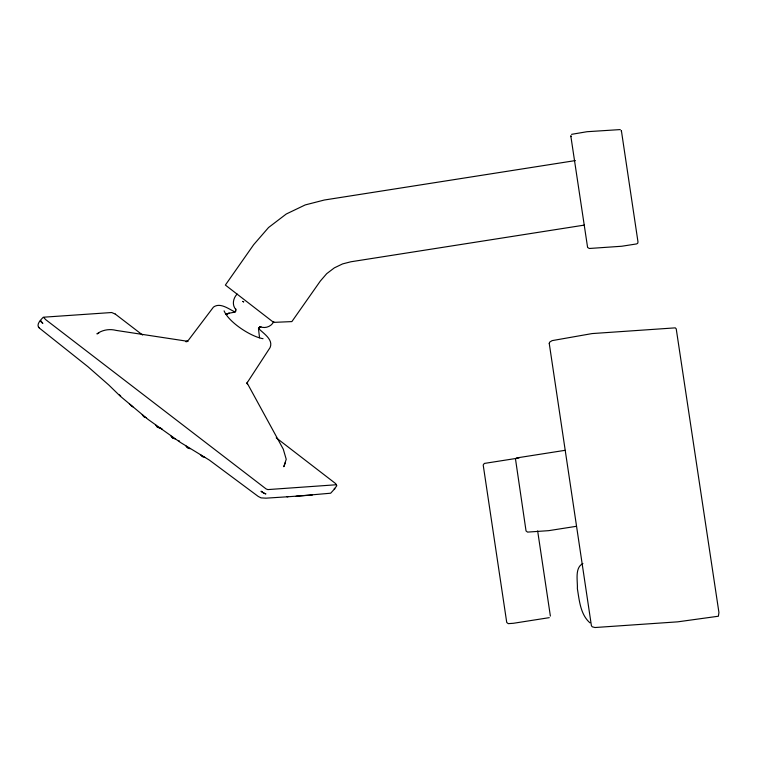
<?xml version="1.0" encoding="UTF-8"?>
<svg xmlns="http://www.w3.org/2000/svg" width="757" height="757" viewBox="0 0 757 757"><rect width="100%" height="100%" fill="white"/><g stroke="black" fill="none" stroke-linecap="round" stroke-linejoin="round"><path stroke-width="1.14" d="M247.397 384.007L247.425 382.361L270.088 347.577C273.618 339.401 263.171 333.335 258.421 328.301M200.406 454.626L202.431 456.556L204.712 457.285M185.881 445.911L187.518 447.68L190.111 448.75M155.857 425.226L157.324 427.062L159.935 428.292M170.921 436.07L172.804 438.076L175.122 438.975M259.547 337.764L258.515 329.106L258.79 327.895L258.601 328.406L260.313 326.778L259.708 326.977L260.966 326.778L259.916 326.674C265.111 328.86 271.347 326.664 273.807 321.517M142.259 414.637L144 416.747L146.224 417.713M224.081 310.843C228.803 322.331 250.86 336.666 263.048 338.701M131.699 406.13L130.904 405.373M334.585 488.918L330.667 493.214L296.091 496.223M237.14 294.057C233.061 298.23 231.746 305.156 235.976 309.67M334.603 488.927L334.31 488.303A4.627 0.88 35 0 1 334.339 489.164L336.818 485.691L335.701 483.647L276.229 437.82M336.439 484.745L267.827 489.59L266.095 488.927L45.723 319.662L43.745 317.533M571.554 134.339L587.053 131.709L620.276 129.579M226.911 313.833L225.529 314.382L227.753 314.24M143.234 416L144.634 417.069M98.77 333.25L96.905 333.865C102.375 329.872 109.5 328.652 116.143 330.402L187.679 341.312M228.434 313.332L234.727 312.139L234.121 312.338L235.843 310.72L235.645 311.231L235.682 308.742M226.078 314.108L229.21 313.086M582.918 563.558C574.468 567.674 577.799 581.007 577.364 588.605C579.304 600.386 580.411 614.514 589.949 622.841M575.367 160.579L324.327 200.018L305.213 204.929L286.26 214.013L268.555 227.516L253.699 244.653L225.378 285.067L273.618 322.378L291.871 321.593L320.325 281.055L326.683 273.693L334.329 267.874L342.59 263.909L350.926 261.771L584.451 225.084M565.091 450.32L516.473 457.957L515.498 459.035L526.039 530.941L527.553 532.105L548.683 530.657L576.465 526.295M519.018 457.985L484.31 463.435L483.203 465.016L506.736 622.472L508.259 623.645L513.407 623.285L549.27 617.655M312.319 495.04L287.026 496.819M287.963 496.753L266.01 498.163L261.051 497.888L258.251 496.441L209.348 460.086L180.393 442.419L148.098 419.435L120.231 396.148L108.743 384.944L87.85 366.634L39.799 328.424C35.153 325.16 40.764 319.823 43.291 317.221L111.695 312.518L115.31 314.098M187.982 341.407L185.9 341.738L188.446 340.177L213.455 307.096C220.315 302.081 228.926 309.244 235.285 312.092M132.92 406.925L129.39 403.964M172 437.385L173.495 438.398M186.998 447.188L188.493 448.172M162.263 429.153L161.705 428.831M156.907 426.607L157.749 427.166M201.987 456.045L203.084 456.774M179.002 440.801L179.598 441.227M115.282 314.079L142.59 335.029M160.304 427.847L161.042 428.386M120.694 395.996L119.436 394.851M38.456 327.033L39.317 327.961M247.056 382.862L283.269 449.147L286.222 459.262L283.818 466.709L285.351 462.659L285.38 463.416M621.525 131.548L637.99 241.947L637.725 243.215L636.665 243.915L621.79 246.243L589.287 248.485L587.593 247.435L570.901 136.553M537.65 530.931L550.377 616.075M588.416 133.166L588.416 133.166M570.92 135.91L570.939 136.563L570.92 135.91M549.232 343.328L591.416 625.765L592.277 626.815L595.011 627.525L677.752 621.838L718.393 616.226L718.932 612.489L676.228 328.879L675.301 327.857L592.125 333.572L552.137 340.622L549.771 342.05L549.232 343.328M247.425 382.361L246.933 383.648L247.501 382.389M40.623 320.561L42.846 323.409A4.627 0.88 35 0 1 40.623 320.561M243.659 301.844L242.76 301.418L243.659 301.844M262.376 492.145L261.004 491.208A4.627 0.88 35 0 0 265.934 493.857A4.627 0.795 34.5 0 1 262.376 492.145M621.232 130.753L621.44 131.311L621.232 130.753"/></g></svg>
